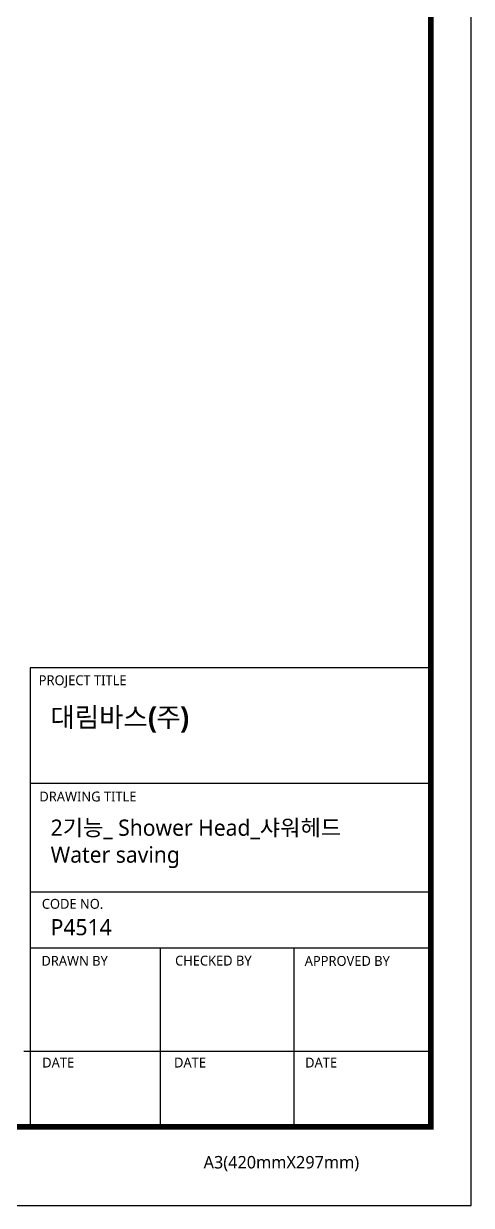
# Model space of a CAD drawing. Extents: x 0 to 1239, y 0 to 509.
# Drawn here: x 467.1 to 568.7, y 0 to 268.5 of the extents above; entities that cross this region are included whole.
import ezdxf

# ---------------------------------------------------------------- set-up
doc = ezdxf.new("R2010")
doc.units = 0
doc.header["$LTSCALE"] = 10
doc.header["$MEASUREMENT"] = 0
doc.layers.get('0').update_dxf_attribs({"linetype": 'CONTINUOUS'})
doc.styles.add('Daelim Dimension', font='')
doc.styles.get('Daelim Dimension').set_extended_font_data('NanumGothic')

msp = doc.modelspace()

# ---------------------------------------------------------------- linework, layer by layer
at = {"color": 5, "ltscale": 40}
for p, q in [((559.51, 122.15), (468.62, 122.15)), ((559.51, 95.88), (468.62, 95.88)), ((559.51, 95.88), (468.62, 95.88)), ((559.51, 71.17), (468.62, 71.17)), ((559.51, 71.17), (468.62, 71.17)), ((559.51, 58.42), (468.62, 58.42)), ((559.51, 58.42), (468.62, 58.42)), ((498.14, 58.42), (498.14, 17.84)), ((528.44, 58.42), (528.44, 17.84)), ((559.51, 34.98), (467.18, 34.98)), ((559.51, 34.98), (469.33, 34.98)), ((559.51, 17.84), (481.62, 17.84))]:
    msp.add_line(p, q, dxfattribs=at)
at = {"color": 5, "ltscale": 0.5}
msp.add_line((468.62, 122.15), (468.62, 17.29), dxfattribs=at)
at = {"ltscale": 0.5}
msp.add_lwpolyline([(0, 0), (568.71, 0), (568.71, 416.71), (0, 416.71)], close=True, dxfattribs=at)
at = {"color": 5, "linetype": 'ByBlock', "lineweight": 200, "const_width": 1.31}
msp.add_lwpolyline([(9.15, 17.84), (559.51, 17.84), (559.51, 407.03), (9.15, 407.03)], close=True, dxfattribs=at)

# ---------------------------------------------------------------- texts
at = {"color": 5, "ltscale": 40, "style": 'Daelim Dimension'}
for s, height, p in [('PROJECT TITLE', 2.2443, (470.55, 118.2)), ('DRAWING TITLE', 2.2443, (470.69, 91.78)), ('CODE NO.', 2.244, (471.25, 67.39)), ('DRAWN BY', 2.244, (471.16, 54.45)), ('CHECKED BY', 2.244, (501.49, 54.49)), ('APPROVED BY', 2.2443, (530.9, 54.42)), ('DATE', 2.244, (471.34, 31.32)), ('DATE', 2.244, (501.25, 31.32)), ('DATE', 2.244, (531, 31.32)), ('A3(420mmX297mm)', 2.8325, (507.96, 8.39))]:
    msp.add_text(s, height=height, dxfattribs=at).set_placement(p)
at = {"attachment_point": 1, "style": 'Daelim Dimension'}
for s, insert, char_height, width in [('{\\fPretendard Variable SemiBold|b0|i0|c129|p2;\\C7;대림바스(주)}', (473.21, 113.13), 4.3995, 70.7091), ('P4514', (473.25, 65.05), 3.673, 61.8082)]:
    msp.add_mtext(s, dxfattribs=dict(at, insert=insert, char_height=char_height, width=width))
at = {"color": 7, "insert": (473.25, 87.66), "char_height": 3.6727, "width": 95.4601, "attachment_point": 1, "style": 'Daelim Dimension'}
msp.add_mtext('2기능_ Shower Head_샤워헤드\\PWater saving', dxfattribs=at)

doc.saveas('drawing.dxf')
